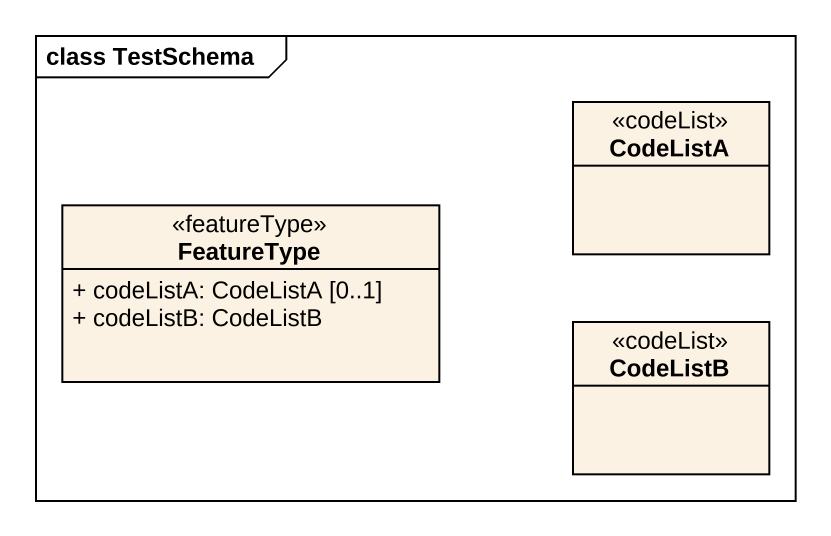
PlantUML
@startuml
mainframe class TestSchema
hide circle
hide empty members
skinparam classAttributeIconSize 0
class CodeListA <<codeList>>
class FeatureType <<featureType>> {
  + codeListA: CodeListA [0..1]
  + codeListB: CodeListB
}
class CodeListB <<codeList>>
@enduml
